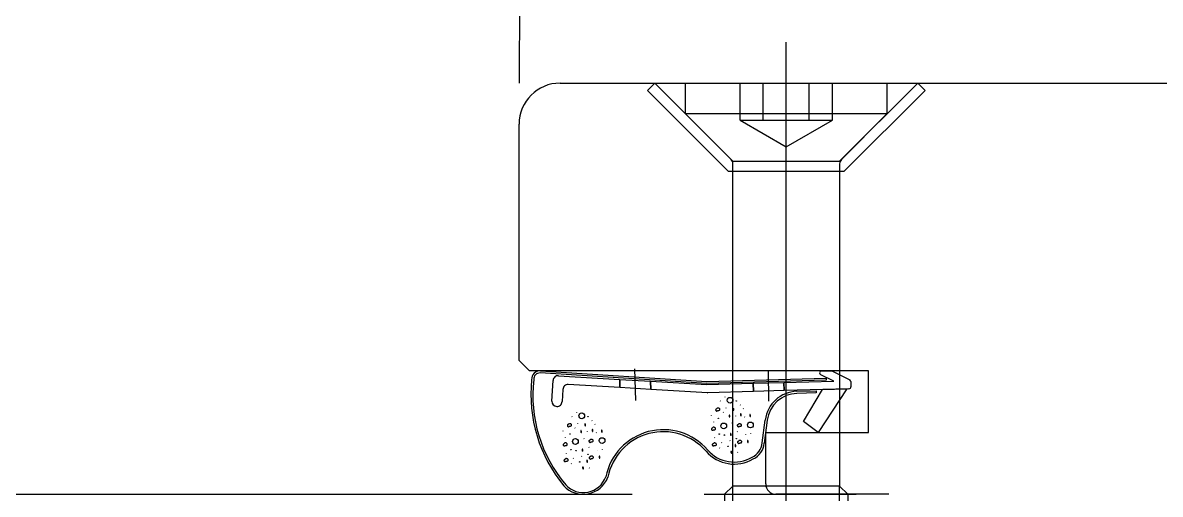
# Model space of a CAD drawing. Header units: centimetres. Extents: x 0.3 to 84.3, y 0.3 to 59.7.
# Drawn here: x 59.6834 to 59.7941, y 11.8986 to 11.9445 of the extents above; entities that cross this region are included whole.
import ezdxf

# ---------------------------------------------------------------- set-up
doc = ezdxf.new("R2010")
doc.units = ezdxf.units.CM
doc.linetypes.add('AUSGEZOGEN', pattern=[0])
doc.linetypes.add('VERDECKT', pattern=[9.524999999999999, 6.35, -3.175])
doc.layers.add('Fenster', color=7, linetype='AUSGEZOGEN', lineweight=35)
doc.layers.add('Oeffnungsrichtung Fenster', color=7, linetype='AUSGEZOGEN', lineweight=25)

msp = doc.modelspace()

# ---------------------------------------------------------------- linework, layer by layer
at = {"layer": 'Fenster', "color": 7, "linetype": 'AUSGEZOGEN', "lineweight": 25}
for p, q in [((59.75770565438013, 11.85460062241246), (59.75770565438013, 11.9426006204455)), ((59.73570565487187, 11.93859962053526), (59.85970565210025, 11.93859962053526)), ((59.74419854790081, 11.93789251377007), (59.74490565466621, 11.93859962053548)), ((59.74490565466621, 11.93859962053548), (59.7525056544963, 11.93099962070537)), ((59.74790565459915, 11.93860062053491), (59.76750565416101, 11.93860062053491)), ((59.74790565459915, 11.93560062060197), (59.74790565459915, 11.93860062053491)), ((59.75321659458811, 11.93500062061535), (59.75321659458811, 11.93860062053491)), ((59.75546112448413, 11.93500062061535), (59.75546112448413, 11.93860062053491)), ((59.75995018427609, 11.93500062061535), (59.75995018427609, 11.93860062053491)), ((59.76219471417205, 11.93500062061535), (59.76219471417205, 11.93860062053491)), ((59.76290565426387, 11.93099962070537), (59.77050565409397, 11.93859962053548)), ((59.76750565416101, 11.93860062053491), (59.76750565416101, 11.93560062060197)), ((59.77050565409397, 11.93859962053548), (59.77121276085934, 11.93789251377007)), ((59.75209144094322, 11.92999962072772), (59.74419854790081, 11.93789251377007)), ((59.77121276085934, 11.93789251377007), (59.76331986781699, 11.92999962072772)), ((59.76750565416101, 11.93560062060197), (59.74790565459915, 11.93560062060197)), ((59.74790565459915, 11.93560062060197), (59.75233091856841, 11.93117535663269)), ((59.75321659458811, 11.93500062061535), (59.76219471417205, 11.93500062061535)), ((59.75321659458811, 11.93500062061535), (59.75770565438013, 11.93240886073604)), ((59.75770565438013, 11.93240886073604), (59.76219471417205, 11.93500062061535)), ((59.76750565416101, 11.93560062060197), (59.7630803901918, 11.93117535663269)), ((59.73170565496127, 11.91159962113876), (59.73170565496127, 11.93459962062466)), ((59.7525056544963, 11.93099962070537), (59.76290565426387, 11.93099962070537)), ((59.75250665449575, 11.93099962070537), (59.76290465426448, 11.93099962070537)), ((59.75250665449575, 11.89940062141109), (59.75250665449575, 11.93075109257348)), ((59.76290465426448, 11.93075109257348), (59.76290465426448, 11.89940062141109)), ((59.76331986781699, 11.92999962072772), (59.75209144094322, 11.92999962072772)), ((59.73270565493893, 11.9105996211611), (59.73170565496127, 11.91159962113876)), ((59.76570565420131, 11.9105996211611), (59.73270565493893, 11.9105996211611)), ((59.7337780773216, 11.9105996211611), (59.74997736175467, 11.90956975044501)), ((59.74305592465117, 11.90773648862214), (59.74296950801501, 11.91081021051433)), ((59.7559502343185, 11.91059443851755), (59.75597045321763, 11.90766533930782)), ((59.7611106068988, 11.9105996211611), (59.76209968955656, 11.9105996211611)), ((59.76570565420131, 11.90459962129521), (59.76570565420131, 11.9105996211611)), ((59.7499738199879, 11.90936957184613), (59.73376538792509, 11.91040002412343)), ((59.73489798352134, 11.90766705806413), (59.7350162329351, 11.90966355922802)), ((59.73554492057949, 11.91013312216551), (59.74149796989168, 11.90977677974229)), ((59.74152043291479, 11.9089778006457), (59.74149796989168, 11.90977677974229)), ((59.74149796989168, 11.90977677974229), (59.7445042144797, 11.90959682953112)), ((59.74149796989168, 11.90977677974229), (59.74152043291479, 11.9089778006457)), ((59.74452662412575, 11.90879974898471), (59.7445042144797, 11.90959682953112)), ((59.7445042144797, 11.90959682953112), (59.74997260532895, 11.90926949818477)), ((59.7445042144797, 11.90959682953112), (59.74452662412575, 11.90879974898471)), ((59.76159015286882, 11.90969616105876), (59.7499738199879, 11.90936957184613)), ((59.74997736175467, 11.90956975044501), (59.76158453215858, 11.90989608205778)), ((59.75748025197061, 11.90948057309374), (59.76232311617053, 11.90961672855883)), ((59.76232311617053, 11.90961672855883), (59.76106295404266, 11.91021793802597)), ((59.76158453215858, 11.90989608205778), (59.76159015286882, 11.90969616105876)), ((59.76222113682864, 11.91056274679895), (59.7639077702304, 11.90971753418022)), ((59.76398690233798, 11.90956374961479), (59.76400096208604, 11.90906366355102)), ((59.73596718375154, 11.90880583405556), (59.73589623410328, 11.90760793335726)), ((59.74152043291479, 11.9089778006457), (59.73649587139594, 11.9092753969931)), ((59.74452662412575, 11.90879974898471), (59.74152043291479, 11.9089778006457)), ((59.75004688540246, 11.9084727931725), (59.74452662412575, 11.90879974898471)), ((59.74997260532895, 11.90926949818477), (59.75448143698613, 11.90939626243953)), ((59.75450391982726, 11.90859657844362), (59.75008177670577, 11.90847225140729)), ((59.75448143698613, 11.90939626243953), (59.75748025197061, 11.90948057309374)), ((59.75450391982726, 11.90859657844362), (59.75448143698613, 11.90939626243953)), ((59.75448143698613, 11.90939626243953), (59.75450391982726, 11.90859657844362)), ((59.75750273481173, 11.90868088909788), (59.75450391982726, 11.90859657844362)), ((59.75750273481173, 11.90868088909788), (59.75748025197061, 11.90948057309374)), ((59.75748025197061, 11.90948057309374), (59.75750273481173, 11.90868088909788)), ((59.76380666179739, 11.90885812184183), (59.75750273481173, 11.90868088909788)), ((59.75874477938475, 11.90861576924318), (59.7606175522441, 11.90866842160945)), ((59.76062317295439, 11.90846850061049), (59.75875040009498, 11.90841584824421)), ((59.75938289171968, 11.90566442630671), (59.76122722465399, 11.90878560185166)), ((59.7606175522441, 11.90866842160945), (59.76062317295439, 11.90846850061049)), ((59.76360674079844, 11.90885250113152), (59.76082525577081, 11.90459962129521)), ((59.76122722465399, 11.90878560185166), (59.76360674079844, 11.90885250113152)), ((59.75129972774027, 11.90764609532185), (59.75128747048791, 11.90767802610844)), ((59.75176212695906, 11.90805797308958), (59.75174986970674, 11.90808990387618)), ((59.7532411558045, 11.90725307574312), (59.75322889855218, 11.90728500652977)), ((59.73732881108582, 11.90653800811911), (59.73731655383349, 11.9065699389057)), ((59.75043306252547, 11.90624835149188), (59.75042080527319, 11.90628028227848)), ((59.750838174752, 11.90683288299197), (59.75083662594247, 11.90680092277067)), ((59.75083662594247, 11.90680092277067), (59.75084120590051, 11.90677008247494)), ((59.75086367792933, 11.90687238797655), (59.750838174752, 11.90683288299197)), ((59.75084120590051, 11.90677008247494), (59.75085925158083, 11.90674064683185)), ((59.75085925158083, 11.90674064683185), (59.75089847272255, 11.90671085714235)), ((59.750892915637, 11.90689145751362), (59.75086367792933, 11.90687238797655)), ((59.75092327333034, 11.90690439626792), (59.750892915637, 11.90689145751362)), ((59.75089847272255, 11.90671085714235), (59.7509344321334, 11.90669314230972)), ((59.75095324702186, 11.90693099130608), (59.75092327333034, 11.90690439626792)), ((59.7509344321334, 11.90669314230972), (59.7509672171203, 11.90669279775466)), ((59.75097995831531, 11.90696966148071), (59.75095324702186, 11.90693099130608)), ((59.7509672171203, 11.90669279775466), (59.7509984096201, 11.90670694462747)), ((59.75101263356022, 11.90698724722047), (59.75097995831531, 11.90696966148071)), ((59.7509984096201, 11.90670694462747), (59.75102941562128, 11.90672211379615)), ((59.75104681375813, 11.90698504566854), (59.75101263356022, 11.90698724722047)), ((59.75102941562128, 11.90672211379615), (59.75106135495339, 11.90673217364633)), ((59.75108545288363, 11.90698154736211), (59.75104681375813, 11.90698504566854)), ((59.75106135495339, 11.90673217364633), (59.75109627106417, 11.90673749798398)), ((59.75112223581241, 11.90697665389435), (59.75108545288363, 11.90698154736211)), ((59.75109627106417, 11.90673749798398), (59.75112868259949, 11.90673919713449)), ((59.75116209404435, 11.90696070747704), (59.75112223581241, 11.90697665389435)), ((59.75112868259949, 11.90673919713449), (59.75115951256708, 11.90674377480068)), ((59.75115951256708, 11.90674377480068), (59.75121557782318, 11.90676527223996)), ((59.75120177683905, 11.90693416966619), (59.75116209404435, 11.90696070747704)), ((59.7512275325566, 11.90690297537858), (59.75120177683905, 11.90693416966619)), ((59.75121557782318, 11.90676527223996), (59.75123747213404, 11.90680236863896)), ((59.75124353501625, 11.90687316637246), (59.7512275325566, 11.90690297537858)), ((59.75123747213404, 11.90680236863896), (59.75124746696463, 11.90684009571687)), ((59.75124746696463, 11.90684009571687), (59.75124353501625, 11.90687316637246)), ((59.75159282924846, 11.90655381665911), (59.75158057199616, 11.90658574744571)), ((59.75187066054725, 11.90698857376342), (59.75185840329489, 11.90702050455003)), ((59.75279890634596, 11.906183300852), (59.75278664909366, 11.90621523163859)), ((59.75353950975008, 11.9069196017595), (59.75352725249775, 11.9069515325461)), ((59.73640485887877, 11.9053129180215), (59.73640331006923, 11.90528095780014)), ((59.73640331006923, 11.90528095780014), (59.73640789002727, 11.90525011750442)), ((59.7364303620561, 11.90535242300607), (59.73640485887877, 11.9053129180215)), ((59.73640789002727, 11.90525011750442), (59.73642593570759, 11.90522068186133)), ((59.73642593570759, 11.90522068186133), (59.73646515684933, 11.90519089217183)), ((59.73645959976374, 11.90537149254315), (59.7364303620561, 11.90535242300607)), ((59.73648995745708, 11.90538443129744), (59.73645959976374, 11.90537149254315)), ((59.73646515684933, 11.90519089217183), (59.73650111626015, 11.90517317733921)), ((59.73651993114867, 11.90541102633561), (59.73648995745708, 11.90538443129744)), ((59.73650111626015, 11.90517317733921), (59.73653390124709, 11.9051728327841)), ((59.73654664244205, 11.90544969651014), (59.73651993114867, 11.90541102633561)), ((59.73653390124709, 11.9051728327841), (59.73656509374687, 11.90518697965699)), ((59.73657931768699, 11.90546728224995), (59.73654664244205, 11.90544969651014)), ((59.73656509374687, 11.90518697965699), (59.73659609974805, 11.90520214882563)), ((59.7366134978849, 11.90546508069802), (59.73657931768699, 11.90546728224995)), ((59.73659609974805, 11.90520214882563), (59.73662803908017, 11.90521220867581)), ((59.73665213701038, 11.90546158239163), (59.7366134978849, 11.90546508069802)), ((59.73662803908017, 11.90521220867581), (59.73666295519099, 11.9052175330135)), ((59.73668891993918, 11.90545668892383), (59.73665213701038, 11.90546158239163)), ((59.73666295519099, 11.9052175330135), (59.73669536672624, 11.90521923216402)), ((59.73672877817116, 11.90544074250656), (59.73668891993918, 11.90545668892383)), ((59.73669536672624, 11.90521923216402), (59.73672619669384, 11.9052238098302)), ((59.73672619669384, 11.9052238098302), (59.73678226194998, 11.90524530726948)), ((59.73676846096583, 11.90541420469572), (59.73672877817116, 11.90544074250656)), ((59.73679421668334, 11.90538301040806), (59.73676846096583, 11.90541420469572)), ((59.73678226194998, 11.90524530726948), (59.7368041562608, 11.90528240366848)), ((59.73681021914304, 11.90535320140194), (59.73679421668334, 11.90538301040806)), ((59.7368041562608, 11.90528240366848), (59.73681415109141, 11.9053201307464)), ((59.73681415109141, 11.9053201307464), (59.73681021914304, 11.90535320140194)), ((59.73686641186711, 11.90612613035137), (59.73685415461471, 11.90615806113797)), ((59.7371595133753, 11.90503385168859), (59.73714725612291, 11.90506578247519)), ((59.73743734467401, 11.9054686087929), (59.73742508742164, 11.9055005395795)), ((59.73880783993132, 11.90573311077265), (59.73879558267895, 11.90576504155929)), ((59.73910619387682, 11.90539963678903), (59.73909393662453, 11.90543156757563)), ((59.75054064087722, 11.90506387834048), (59.75051066718569, 11.90503728330232)), ((59.75056735217066, 11.90510254851506), (59.75054064087722, 11.90506387834048)), ((59.75060002741558, 11.90512013425482), (59.75056735217066, 11.90510254851506)), ((59.7506342076135, 11.90511793270289), (59.75060002741558, 11.90512013425482)), ((59.75067284673898, 11.9051144343965), (59.7506342076135, 11.90511793270289)), ((59.75066608467919, 11.90561278351697), (59.75065382742682, 11.90564471430362)), ((59.75070962966777, 11.9051095409287), (59.75067284673898, 11.9051144343965)), ((59.75074948789977, 11.90509359451139), (59.75070962966777, 11.9051095409287)), ((59.75078917069442, 11.90506705670055), (59.75074948789977, 11.90509359451139)), ((59.75081492641197, 11.90503586241294), (59.75078917069442, 11.90506705670055)), ((59.7524600482114, 11.90551789744968), (59.75244779095907, 11.90554982823628)), ((59.75294388235596, 11.90530612389467), (59.75294233354634, 11.90527416367332)), ((59.75294233354634, 11.90527416367332), (59.75294691350442, 11.90524332337759)), ((59.75296938553322, 11.9053456288792), (59.75294388235596, 11.90530612389467)), ((59.75294691350442, 11.90524332337759), (59.75296495918477, 11.9052138877345)), ((59.75296495918477, 11.9052138877345), (59.75300418032645, 11.905184098045)), ((59.75299862324086, 11.90536469841632), (59.75296938553322, 11.9053456288792)), ((59.75302898093428, 11.90537763717057), (59.75299862324086, 11.90536469841632)), ((59.75300418032645, 11.905184098045), (59.75304013973727, 11.90516638321237)), ((59.75305895462576, 11.90540423220878), (59.75302898093428, 11.90537763717057)), ((59.75304013973727, 11.90516638321237), (59.7530729247242, 11.90516603865731)), ((59.75308566591912, 11.90544290238336), (59.75305895462576, 11.90540423220878)), ((59.7530729247242, 11.90516603865731), (59.75310411722403, 11.90518018553012)), ((59.75311834116403, 11.90546048812312), (59.75308566591912, 11.90544290238336)), ((59.75310411722403, 11.90518018553012), (59.75313512322521, 11.9051953546988)), ((59.7531525213621, 11.90545828657119), (59.75311834116403, 11.90546048812312)), ((59.75313512322521, 11.9051953546988), (59.75316706255728, 11.90520541454898)), ((59.75319116048757, 11.90545478826476), (59.7531525213621, 11.90545828657119)), ((59.75316706255728, 11.90520541454898), (59.75320197866807, 11.90521073888667)), ((59.75322794341631, 11.905449894797), (59.75319116048757, 11.90545478826476)), ((59.75320197866807, 11.90521073888667), (59.75323439020335, 11.90521243803714)), ((59.75326780164824, 11.90543394837974), (59.75322794341631, 11.905449894797)), ((59.75323439020335, 11.90521243803714), (59.75326522017096, 11.90521701570333)), ((59.75326522017096, 11.90521701570333), (59.75332128542706, 11.90523851314265)), ((59.75330748444294, 11.90540741056889), (59.75326780164824, 11.90543394837974)), ((59.75333324016042, 11.90537621628123), (59.75330748444294, 11.90540741056889)), ((59.75332128542706, 11.90523851314265), (59.75334317973791, 11.90527560954161)), ((59.75334924262009, 11.90534640727511), (59.75333324016042, 11.90537621628123)), ((59.75334317973791, 11.90527560954161), (59.75335317456856, 11.90531333661957)), ((59.75335317456856, 11.90531333661957), (59.75334924262009, 11.90534640727511)), ((59.75366416363259, 11.90610127291552), (59.75365190638023, 11.90613320370212)), ((59.75537450270551, 11.90358741839573), (59.75566059125879, 11.90582319209921)), ((59.75585897372692, 11.90579780717171), (59.75557288517366, 11.90356203346828)), ((59.76082525577081, 11.90459962129521), (59.75938289171968, 11.90566442630671)), ((59.73599974665226, 11.90472838652136), (59.73598748939993, 11.90476031730801)), ((59.73623276880596, 11.90409281854645), (59.73622051155358, 11.90412474933306)), ((59.73802673233821, 11.90399793247916), (59.73801447508583, 11.90402986326577)), ((59.73836559047272, 11.90466333588147), (59.73835333322042, 11.90469526666807)), ((59.73923084775941, 11.90458130794505), (59.73921859050704, 11.90461323873165)), ((59.75042556860738, 11.90496577002632), (59.75042401979781, 11.90493380980502)), ((59.75042401979781, 11.90493380980502), (59.75042859975588, 11.9049029695093)), ((59.75045107178469, 11.90500527501086), (59.75042556860738, 11.90496577002632)), ((59.75042859975588, 11.9049029695093), (59.75044664543618, 11.90487353386621)), ((59.75044664543618, 11.90487353386621), (59.75048586657789, 11.9048437441767)), ((59.75048030949237, 11.90502434454798), (59.75045107178469, 11.90500527501086)), ((59.75051066718569, 11.90503728330232), (59.75048030949237, 11.90502434454798)), ((59.75048586657789, 11.9048437441767), (59.75052182598875, 11.90482602934403)), ((59.75052182598875, 11.90482602934403), (59.75055461097566, 11.90482568478897)), ((59.75055461097566, 11.90482568478897), (59.75058580347545, 11.90483983166178)), ((59.75058580347545, 11.90483983166178), (59.75061680947662, 11.90485500083051)), ((59.75061680947662, 11.90485500083051), (59.75064874880875, 11.90486506068064)), ((59.75064874880875, 11.90486506068064), (59.75068366491954, 11.90487038501833)), ((59.75068366491954, 11.90487038501833), (59.75071607645484, 11.9048720841689)), ((59.75071607645484, 11.9048720841689), (59.75074690642244, 11.90487666183504)), ((59.75075240451597, 11.90408458103479), (59.75074014726366, 11.90411651182144)), ((59.75074690642244, 11.90487666183504), (59.7508029716785, 11.90489815927435)), ((59.7508029716785, 11.90489815927435), (59.75082486598939, 11.90493525567335)), ((59.75083092887162, 11.90500605340685), (59.75081492641197, 11.90503586241294)), ((59.75082486598939, 11.90493525567335), (59.75083486081999, 11.90497298275123)), ((59.75083486081999, 11.90497298275123), (59.75083092887162, 11.90500605340685)), ((59.7529501528804, 11.90466306384587), (59.75293789562809, 11.90469499463252)), ((59.7537786291532, 11.90439232756408), (59.75376637190081, 11.90442425835068)), ((59.75427217117068, 11.90448314103478), (59.7542599139184, 11.90451507182138)), ((59.75570565442484, 11.89959962140698), (59.75570565442484, 11.90459962129521)), ((59.75570565442484, 11.90459962129521), (59.76570565420131, 11.90459962129521)), ((59.73599225273413, 11.9034458050558), (59.73599070392458, 11.90341384483454)), ((59.73599070392458, 11.90341384483454), (59.73599528388262, 11.90338300453882)), ((59.73601775591145, 11.90348531004038), (59.73599225273413, 11.9034458050558)), ((59.73599528388262, 11.90338300453882), (59.73601332956301, 11.90335356889569)), ((59.73601332956301, 11.90335356889569), (59.73605255070473, 11.90332377920622)), ((59.73604699361911, 11.90350437957746), (59.73601775591145, 11.90348531004038)), ((59.73607735131245, 11.9035173183318), (59.73604699361911, 11.90350437957746)), ((59.73605255070473, 11.90332377920622), (59.73608851011556, 11.90330606437356)), ((59.73610732500404, 11.90354391337001), (59.73607735131245, 11.9035173183318)), ((59.73608851011556, 11.90330606437356), (59.73612129510241, 11.90330571981849)), ((59.73613403629741, 11.90358258354454), (59.73610732500404, 11.90354391337001)), ((59.73612129510241, 11.90330571981849), (59.73615248760228, 11.9033198666913)), ((59.73616671154233, 11.90360016928435), (59.73613403629741, 11.90358258354454)), ((59.73615248760228, 11.9033198666913), (59.73618349360338, 11.90333503586003)), ((59.73620089174025, 11.90359796773242), (59.73616671154233, 11.90360016928435)), ((59.73618349360338, 11.90333503586003), (59.73621543293554, 11.90334509571017)), ((59.73623953086573, 11.90359446942594), (59.73620089174025, 11.90359796773242)), ((59.73621543293554, 11.90334509571017), (59.73625034904635, 11.90335042004781)), ((59.73627631379459, 11.90358957595818), (59.73623953086573, 11.90359446942594)), ((59.73625034904635, 11.90335042004781), (59.7362827605816, 11.90335211919838)), ((59.73631617202653, 11.90357362954087), (59.73627631379459, 11.90358957595818)), ((59.7362827605816, 11.90335211919838), (59.73631359054919, 11.90335669686452)), ((59.73631359054919, 11.90335669686452), (59.73636965580533, 11.90337819430388)), ((59.73635585482116, 11.90354709173003), (59.73631617202653, 11.90357362954087)), ((59.73638161053871, 11.90351589744246), (59.73635585482116, 11.90354709173003)), ((59.73636965580533, 11.90337819430388), (59.73639155011615, 11.90341529070283)), ((59.7363976129984, 11.90348608843633), (59.73638161053871, 11.90351589744246)), ((59.73639155011615, 11.90341529070283), (59.73640154494674, 11.90345301778071)), ((59.73640154494674, 11.90345301778071), (59.7363976129984, 11.90348608843633)), ((59.73851683700715, 11.9031430988754), (59.73850457975485, 11.903175029662)), ((59.73851056648271, 11.90378615892415), (59.73850901767317, 11.90375419870284)), ((59.73850901767317, 11.90375419870284), (59.73851359763118, 11.90372335840707)), ((59.73853606966004, 11.90382566390872), (59.73851056648271, 11.90378615892415)), ((59.73851359763118, 11.90372335840707), (59.73853164331155, 11.90369392276398)), ((59.73853164331155, 11.90369392276398), (59.73857086445319, 11.90366413307452)), ((59.7385653073677, 11.90384473344579), (59.73853606966004, 11.90382566390872)), ((59.73859566506103, 11.90385767220009), (59.7385653073677, 11.90384473344579)), ((59.73857086445319, 11.90366413307452), (59.73860682386403, 11.90364641824186)), ((59.7386256387525, 11.90388426723825), (59.73859566506103, 11.90385767220009)), ((59.73860682386403, 11.90364641824186), (59.73863960885101, 11.90364607368674)), ((59.73865235004594, 11.90392293741284), (59.7386256387525, 11.90388426723825)), ((59.73863960885101, 11.90364607368674), (59.73867080135081, 11.90366022055964)), ((59.73868502529086, 11.90394052315264), (59.73865235004594, 11.90392293741284)), ((59.73867080135081, 11.90366022055964), (59.73870180735199, 11.90367538972828)), ((59.73871920548884, 11.90393832160071), (59.73868502529086, 11.90394052315264)), ((59.73870180735199, 11.90367538972828), (59.73873374668403, 11.90368544957846)), ((59.73875784461432, 11.90393482329428), (59.73871920548884, 11.90393832160071)), ((59.73873374668403, 11.90368544957846), (59.73876866279482, 11.90369077391615)), ((59.73879462754304, 11.90392992982652), (59.73875784461432, 11.90393482329428)), ((59.73876866279482, 11.90369077391615), (59.73880107433016, 11.90369247306667)), ((59.73883448577498, 11.90391398340921), (59.73879462754304, 11.90392992982652)), ((59.73880107433016, 11.90369247306667), (59.73883190429777, 11.90369705073285)), ((59.73883190429777, 11.90369705073285), (59.7388879695538, 11.90371854817213)), ((59.73887416856977, 11.90388744559837), (59.73883448577498, 11.90391398340921)), ((59.73889992428724, 11.90385625131071), (59.73887416856977, 11.90388744559837)), ((59.7388879695538, 11.90371854817213), (59.73890986386472, 11.90375564457113)), ((59.73891592674691, 11.90382644230463), (59.73889992428724, 11.90385625131071)), ((59.73890986386472, 11.90375564457113), (59.73891985869534, 11.90379337164905)), ((59.73891985869534, 11.90379337164905), (59.73891592674691, 11.90382644230463)), ((59.73934531327995, 11.9028723625936), (59.73933305602765, 11.9029042933802)), ((59.73983885529753, 11.90296317606431), (59.73982659804514, 11.90299510685091)), ((59.75051188844421, 11.90343756754415), (59.75051033963459, 11.90340560732289)), ((59.75051033963459, 11.90340560732289), (59.75051491959266, 11.90337476702717)), ((59.75053739162147, 11.90347707252872), (59.75051188844421, 11.90343756754415)), ((59.75051491959266, 11.90337476702717), (59.75053296527301, 11.90334533138407)), ((59.75053296527301, 11.90334533138407), (59.7505721864147, 11.90331554169457)), ((59.75056662932911, 11.9034961420658), (59.75053739162147, 11.90347707252872)), ((59.75059698702253, 11.90350908082014), (59.75056662932911, 11.9034961420658)), ((59.7505721864147, 11.90331554169457), (59.75060814582552, 11.90329782686186)), ((59.75062696071402, 11.90353567585835), (59.75059698702253, 11.90350908082014)), ((59.75060814582552, 11.90329782686186), (59.75064093081245, 11.90329748230679)), ((59.75065367200737, 11.90357434603289), (59.75062696071402, 11.90353567585835)), ((59.75064093081245, 11.90329748230679), (59.75067212331231, 11.90331162917964)), ((59.75068634725231, 11.90359193177269), (59.75065367200737, 11.90357434603289)), ((59.75067212331231, 11.90331162917964), (59.75070312931346, 11.90332679834837)), ((59.75072052745035, 11.90358973022076), (59.75068634725231, 11.90359193177269)), ((59.75070312931346, 11.90332679834837), (59.75073506864553, 11.90333685819846)), ((59.75075916657583, 11.90358623191428), (59.75072052745035, 11.90358973022076)), ((59.75073506864553, 11.90333685819846), (59.75076998475632, 11.90334218253615)), ((59.75079594950455, 11.90358133844653), (59.75075916657583, 11.90358623191428)), ((59.75076998475632, 11.90334218253615), (59.75080239629163, 11.90334388168672)), ((59.75083580773649, 11.90356539202921), (59.75079594950455, 11.90358133844653)), ((59.75080239629163, 11.90334388168672), (59.75083322625922, 11.90334845935286)), ((59.75083322625922, 11.90334845935286), (59.75088929151531, 11.90336995679218)), ((59.75087549053119, 11.90353885421837), (59.75083580773649, 11.90356539202921)), ((59.75090124624867, 11.90350765993081), (59.75087549053119, 11.90353885421837)), ((59.75088929151531, 11.90336995679218), (59.75091118582616, 11.90340705319118)), ((59.75091724870833, 11.90347785092467), (59.75090124624867, 11.90350765993081)), ((59.75091118582616, 11.90340705319118), (59.7509211806568, 11.90344478026905)), ((59.7509211806568, 11.90344478026905), (59.75091724870833, 11.90347785092467)), ((59.75122757096813, 11.90309060532909), (59.75121531371575, 11.90312253611569)), ((59.75142487941553, 11.90359054531027), (59.75141262216321, 11.90362247609687)), ((59.75223356899021, 11.90379910012975), (59.75222131173783, 11.9038310309164)), ((59.75296318312751, 11.90368549488262), (59.75296163431797, 11.90365353466132)), ((59.75296163431797, 11.90365353466132), (59.75296621427601, 11.9036226943656)), ((59.75298868630485, 11.90372499986716), (59.75296318312751, 11.90368549488262)), ((59.75296621427601, 11.9036226943656), (59.75298425995638, 11.90359325872251)), ((59.75298425995638, 11.90359325872251), (59.7530234810981, 11.903563469033)), ((59.7530179240125, 11.90374406940428), (59.75298868630485, 11.90372499986716)), ((59.75304828170589, 11.90375700815862), (59.7530179240125, 11.90374406940428)), ((59.7530234810981, 11.903563469033), (59.75305944050895, 11.90354575420034)), ((59.75307825539742, 11.90378360319678), (59.75304828170589, 11.90375700815862)), ((59.75305944050895, 11.90354575420034), (59.75309222549581, 11.90354540964527)), ((59.75310496669078, 11.90382227337132), (59.75307825539742, 11.90378360319678)), ((59.75309222549581, 11.90354540964527), (59.75312341799565, 11.90355955651817)), ((59.75313764193572, 11.90383985911112), (59.75310496669078, 11.90382227337132)), ((59.75312341799565, 11.90355955651817), (59.75315442399683, 11.9035747256868)), ((59.75317182213365, 11.90383765755919), (59.75313764193572, 11.90383985911112)), ((59.75315442399683, 11.9035747256868), (59.75318636332891, 11.90358478553694)), ((59.75321046125919, 11.90383415925281), (59.75317182213365, 11.90383765755919)), ((59.75318636332891, 11.90358478553694), (59.75322127943972, 11.90359010987468)), ((59.75324724418798, 11.903829265785), (59.75321046125919, 11.90383415925281)), ((59.75322127943972, 11.90359010987468), (59.75325369097498, 11.90359180902519)), ((59.75328710241992, 11.90381331936769), (59.75324724418798, 11.903829265785)), ((59.75325369097498, 11.90359180902519), (59.75328452094257, 11.90359638669129)), ((59.75328452094257, 11.90359638669129), (59.75334058619872, 11.90361788413066)), ((59.75332678521457, 11.90378678155685), (59.75328710241992, 11.90381331936769)), ((59.7533525409321, 11.90375558726923), (59.75332678521457, 11.90378678155685)), ((59.75334058619872, 11.90361788413066), (59.75336248050952, 11.90365498052966)), ((59.75336854339178, 11.90372577826311), (59.7533525409321, 11.90375558726923)), ((59.75336248050952, 11.90365498052966), (59.75337247534014, 11.90369270760753)), ((59.75337247534014, 11.90369270760753), (59.75336854339178, 11.90372577826311)), ((59.73607857257095, 11.90191760257367), (59.73607702376142, 11.90188564235237)), ((59.73607702376142, 11.90188564235237), (59.73608160371943, 11.90185480205665)), ((59.73610407574829, 11.9019571075582), (59.73607857257095, 11.90191760257367)), ((59.73608160371943, 11.90185480205665), (59.7360996493998, 11.90182536641351)), ((59.7360996493998, 11.90182536641351), (59.73613887054144, 11.90179557672404)), ((59.73613331345595, 11.90197617709532), (59.73610407574829, 11.9019571075582)), ((59.73616367114928, 11.90198911584967), (59.73613331345595, 11.90197617709532)), ((59.73613887054144, 11.90179557672404), (59.73617482995228, 11.90177786189138)), ((59.73619364484075, 11.90201571088783), (59.73616367114928, 11.90198911584967)), ((59.73617482995228, 11.90177786189138), (59.73620761493926, 11.90177751733632)), ((59.73622035613419, 11.90205438106241), (59.73619364484075, 11.90201571088783)), ((59.73620761493926, 11.90177751733632), (59.73623880743906, 11.90179166420912)), ((59.73625303137914, 11.90207196680217), (59.73622035613419, 11.90205438106241)), ((59.73623880743906, 11.90179166420912), (59.73626981344023, 11.90180683337785)), ((59.73628721157709, 11.90206976525024), (59.73625303137914, 11.90207196680217)), ((59.73626981344023, 11.90180683337785), (59.73630175277228, 11.90181689322799)), ((59.73632585070257, 11.90206626694376), (59.73628721157709, 11.90206976525024)), ((59.73630175277228, 11.90181689322799), (59.73633666888307, 11.90182221756568)), ((59.73631908864272, 11.90256461606432), (59.73630683139043, 11.90259654685092)), ((59.73636263363129, 11.90206137347601), (59.73632585070257, 11.90206626694376)), ((59.73633666888307, 11.90182221756568), (59.73636908041841, 11.90182391671624)), ((59.73640249186323, 11.90204542705874), (59.73636263363129, 11.90206137347601)), ((59.73636908041841, 11.90182391671624), (59.73639991038601, 11.90182849438238)), ((59.73639991038601, 11.90182849438238), (59.73645597564206, 11.9018499918217)), ((59.73644217465801, 11.9020188892479), (59.73640249186323, 11.90204542705874)), ((59.73646793037549, 11.90198769496028), (59.73644217465801, 11.9020188892479)), ((59.73645597564206, 11.9018499918217), (59.73647786995297, 11.9018870882207)), ((59.73648393283516, 11.9019578859542), (59.73646793037549, 11.90198769496028)), ((59.73647786995297, 11.9018870882207), (59.73648786478359, 11.90192481529857)), ((59.73648786478359, 11.90192481529857), (59.73648393283516, 11.9019578859542)), ((59.73699156354235, 11.9020705803398), (59.73697930628997, 11.9021025111264)), ((59.73780025311697, 11.90227913515924), (59.73778799586464, 11.90231106594584)), ((59.73852986725433, 11.9021655299121), (59.73852831844471, 11.90213356969084)), ((59.73852831844471, 11.90213356969084), (59.73853289840279, 11.90210272939512)), ((59.73855537043161, 11.90220503489669), (59.73852986725433, 11.9021655299121)), ((59.73853289840279, 11.90210272939512), (59.73855094408321, 11.90207329375203)), ((59.73855094408321, 11.90207329375203), (59.73859016522487, 11.90204350406252)), ((59.73858460813926, 11.90222410443376), (59.73855537043161, 11.90220503489669)), ((59.73861496583265, 11.9022370431881), (59.73858460813926, 11.90222410443376)), ((59.73859016522487, 11.90204350406252), (59.73862612463569, 11.90202578922982)), ((59.73864493952419, 11.90226363822631), (59.73861496583265, 11.9022370431881)), ((59.73862612463569, 11.90202578922982), (59.73865890962256, 11.9020254446748)), ((59.73867165081757, 11.90230230840084), (59.73864493952419, 11.90226363822631)), ((59.73865890962256, 11.9020254446748), (59.73869010212246, 11.9020395915476)), ((59.73870432606247, 11.90231989414065), (59.73867165081757, 11.90230230840084)), ((59.73869010212246, 11.9020395915476), (59.73872110812362, 11.90205476071633)), ((59.73873850626046, 11.90231769258871), (59.73870432606247, 11.90231989414065)), ((59.73872110812362, 11.90205476071633), (59.73875304745567, 11.90206482056642)), ((59.73877714538594, 11.90231419428224), (59.73873850626046, 11.90231769258871)), ((59.73875304745567, 11.90206482056642), (59.73878796356651, 11.90207014490411)), ((59.73881392831473, 11.90230930081448), (59.73877714538594, 11.90231419428224)), ((59.73878796356651, 11.90207014490411), (59.73882037510175, 11.90207184405467)), ((59.73885378654667, 11.90229335439717), (59.73881392831473, 11.90230930081448)), ((59.73882037510175, 11.90207184405467), (59.73885120506935, 11.90207642172082)), ((59.73885120506935, 11.90207642172082), (59.73890727032549, 11.90209791916018)), ((59.73889346934131, 11.90226681658633), (59.73885378654667, 11.90229335439717)), ((59.73891922505886, 11.90223562229876), (59.73889346934131, 11.90226681658633)), ((59.73890727032549, 11.90209791916018), (59.73892916463637, 11.90213501555913)), ((59.73893522751852, 11.90220581329263), (59.73891922505886, 11.90223562229876)), ((59.73892916463637, 11.90213501555913), (59.73893915946694, 11.90217274263701)), ((59.73893915946694, 11.90217274263701), (59.73893522751852, 11.90220581329263)), ((59.75298218734048, 11.90265302347798), (59.75296993008817, 11.90268495426458)), ((59.73679425509495, 11.90157064035853), (59.73678199784256, 11.90160257114517)), ((59.73854887146724, 11.9011330585075), (59.73853661421492, 11.90116498929411)), ((59.62269867659923, 11.89859962142932), (59.74269867391702, 11.89859962142932)), ((59.74970565455894, 11.89859962142932), (59.76450482422811, 11.89859962142932)), ((59.75170665451363, 11.89860062142898), (59.75250665449575, 11.89940062141109)), ((59.75170665451363, 11.89860062142898), (59.75170665451363, 11.8681251695019)), ((59.75170665451363, 11.89860062142898), (59.7637046542466, 11.89860062142898)), ((59.75250665449575, 11.86673952888687), (59.75250665449575, 11.89940062141109)), ((59.76290465426448, 11.89940062141109), (59.75250665449575, 11.89940062141109)), ((59.76770565415661, 11.89859962142932), (59.75670565440248, 11.89859962142932)), ((59.76290465426448, 11.86673952888687), (59.76290465426448, 11.89940062141109)), ((59.76290465426448, 11.89940062141109), (59.7637046542466, 11.89860062142898)), ((59.7637046542466, 11.89860062142898), (59.7637046542466, 11.86812516950172))]:
    msp.add_line(p, q, dxfattribs=at)
for centre, radius in [((59.75223960598345, 11.90774768811556), 0.00028076319946706), ((59.75283821855985, 11.90766999856513), 2.300388841746596e-05), ((59.73780629011023, 11.90622772314504), 0.0002807631994699848), ((59.7384049026866, 11.90615003359461), 2.300388841746596e-05), ((59.7510955809441, 11.90597687293347), 2.300388841746596e-05), ((59.75162079946208, 11.90524939868755), 0.00028076319946706), ((59.75421629335992, 11.90534048751328), 0.0002807631994664061), ((59.73666226507089, 11.904456907963), 2.300388841681201e-05), ((59.73718748358885, 11.90372943371707), 0.0002807631994706387), ((59.73978297748667, 11.9038205225428), 0.0002807631994706387), ((59.75118190078086, 11.90444867045129), 2.300388841746596e-05), ((59.75169158033817, 11.904350339171), 2.300388841746596e-05), ((59.75285402144304, 11.90400152831366), 2.300388841746596e-05), ((59.73674858490763, 11.90292870548082), 2.300388841681201e-05), ((59.73725826446494, 11.90283037420048), 2.300388841746596e-05), ((59.75204837084213, 11.90326753494605), 2.300388841746596e-05), ((59.73761505496895, 11.90174756997552), 2.300388841681201e-05), ((59.73842070556981, 11.90248156334318), 2.300388841746596e-05)]:
    msp.add_circle(centre, radius, dxfattribs=at)
for centre, radius, start, end in [((59.7357056548718, 11.93459962062451), 0.003999999910593033, 90, 180), ((59.75190665450911, 11.93075109257333), 0.0005999999865911377, 0, 44.99999999988006), ((59.76350465425097, 11.93075109257333), 0.0005999999865874998, 134.9999999992803, 180), ((59.73372731973535, 11.90980123301046), 0.0007999999821178789, 86.36231219638674, 184.1332071725191), ((59.7611528678672, 11.91040052863099), 0.0002035284376671234, 101.9841791084087, 243.7827965399374), ((59.76210531026674, 11.91039970016194), 0.0001999999955303792, 54.61042695768417, 91.61042695729564), ((59.74671133129337, 11.90829940612434), 0.01385738920666772, 174.0179812088274, 219.7905496225657), ((59.74655337342882, 11.90825164948659), 0.01350814801442152, 173.6110490070228, 220.2707036785011), ((59.73372731973535, 11.90980123301046), 0.0005999999865874998, 86.36231219655333, 184.4385025339445), ((59.73551535822601, 11.90963399687438), 0.0004999999888241291, 86.61042695628568, 176.6104269565129), ((59.76378698133897, 11.90955812890438), 0.0001999999955303792, 1.610426956292468, 52.84707503470442), ((59.73646630904244, 11.90877627170198), 0.0004999999888241291, 86.61042695628568, 176.6104269568712), ((59.75007053528518, 11.90887209340516), 0.0003999999910607585, 266.6104269577291, 271.6104269573028), ((59.75883471074916, 11.90541703325957), 0.003199999928471516, 91.61042695667231, 172.708085060636), ((59.75883471074916, 11.90541703325957), 0.002999999932944775, 91.61042695662789, 172.7080850606276), ((59.76380104108702, 11.90905804284065), 0.0001999999955303792, 271.6104269572956, 1.610426956292468), ((59.7353971088123, 11.90763749571055), 0.0004999999888241291, 176.6104269568712, 266.6104269562857), ((59.7353971088123, 11.90763749571055), 0.0004999999888241291, 266.6104269562857, 356.6104269565129), ((59.75229596193682, 11.90625248332976), 0.0001562929980411123, 171.0134362541163, 182.0828649754434), ((59.75241903488138, 11.90625695935413), 0.0002794473096911709, 182.0828649749996, 190.3555535237162), ((59.75221613810029, 11.90626510699534), 7.547714676766617e-05, 150.0763326715538, 171.0134362537029), ((59.75241903488138, 11.90625695935413), 0.0002794473096911709, 190.3555535237162, 198.628242071836), ((59.75216294148839, 11.90629572565076), 1.409814736179531e-05, 100.3555535347972, 150.0763326539256), ((59.75230233249184, 11.90621762061063), 0.0001562929980411124, 198.628242070487, 209.6976707930971), ((59.75216294148839, 11.90629572565076), 1.409814736179531e-05, 50.63477435165164, 100.3555535347972), ((59.75212401115813, 11.90624827240053), 7.547714676766616e-05, 29.69767079516547, 50.63477437476335), ((59.75205381033517, 11.90620823434028), 0.0001562929980404584, 18.62824207048704, 29.69767079382192), ((59.75193710794555, 11.90616889559669), 0.0002794473096905169, 10.35555352299965, 18.62824207149087), ((59.75193710794555, 11.90616889559669), 0.0002794473096905169, 2.082864974271671, 10.35555352299965), ((59.75206018089017, 11.90617337162111), 0.0001562929980404584, 351.0134362533026, 2.082864974141805), ((59.75269413533626, 11.90690354385209), 0.0001562929980411124, 171.0134362537094, 182.0828649742365), ((59.75281720828083, 11.90690801987648), 0.0002794473096911709, 182.0828649746357, 190.3555535240745), ((59.75261431149974, 11.90691616751764), 7.547714676766617e-05, 150.0763326727225, 171.0134362550348), ((59.75281720828083, 11.90690801987648), 0.0002794473096911709, 190.3555535240745, 198.628242071836), ((59.75256111488783, 11.90694678617305), 1.409814736114136e-05, 100.3555535063906, 150.0763326664394), ((59.75270050589127, 11.90686868113293), 0.0001562929980411124, 198.6282420711041, 209.6976707926906), ((59.75256111488783, 11.90694678617305), 1.409814736114136e-05, 50.63477436939804, 100.3555535063906), ((59.75263030506831, 11.90682864307263), 7.547714676832011e-05, 209.6976707939941, 230.6347743747633), ((59.75252218455758, 11.90689933292282), 7.547714676832011e-05, 29.69767079516547, 50.63477437476335), ((59.75259137473794, 11.90678118982245), 1.409814736114136e-05, 230.63477440546, 280.3555535063907), ((59.75245198373463, 11.90685929486257), 0.0001562929980368797, 18.62824207255323, 29.69767079325625), ((59.75259137473794, 11.90678118982245), 1.409814736114136e-05, 280.3555535063907, 330.0763326539256), ((59.752335281345, 11.90681995611898), 0.0002794473096905169, 10.35555352335791, 18.62824207252627), ((59.75253817812616, 11.90681180847786), 7.547714676832011e-05, 330.0763326727225, 351.0134362550349), ((59.752335281345, 11.90681995611898), 0.0002794473096911709, 2.082864975363277, 10.35555352335791), ((59.75245835428956, 11.9068244321434), 0.0001562929980404584, 351.0134362533026, 2.082864975443437), ((59.75340993281025, 11.90636929964443), 0.0001562929980411124, 171.0134362537094, 182.0828649742365), ((59.75353300575487, 11.90637377566881), 0.0002794473096875921, 182.0828649746884, 190.3555535240745), ((59.75333010897372, 11.90638192330998), 7.547714676832011e-05, 150.0763326727225, 171.0134362550348), ((59.75353300575487, 11.90637377566881), 0.0002794473096911709, 190.3555535240745, 198.628242071836), ((59.75327691236186, 11.90641254196534), 1.409814735756264e-05, 100.3555534805795, 150.0763326726962), ((59.75341630336525, 11.90633443692527), 0.0001562929980404584, 198.6282420725532, 209.6976707932562), ((59.75327691236186, 11.90641254196534), 1.409814735756264e-05, 50.63477439172333, 100.3555534805795), ((59.75334610254229, 11.90629439886501), 7.547714676832011e-05, 209.6976707928228, 230.6347743756185), ((59.75323798203156, 11.9063650887152), 7.547714676832011e-05, 29.69767079516547, 50.63477437561861), ((59.75330717221203, 11.90624694561479), 1.409814736114136e-05, 230.63477440546, 280.3555535063907), ((59.7531677812086, 11.90632505065491), 0.0001562929980404584, 18.6282420717212, 29.69767079382192), ((59.75330717221203, 11.90624694561479), 1.409814736114136e-05, 280.3555535063907, 330.0763326683308), ((59.75305107881903, 11.90628571191132), 0.0002794473096875921, 10.35555352381257, 18.62824207252627), ((59.75325397560013, 11.9062775642702), 7.547714676766617e-05, 330.0763326715538, 351.0134362515284), ((59.75305107881903, 11.90628571191132), 0.0002794473096911709, 2.082864975363277, 10.35555352381257), ((59.75317415176359, 11.90629018793578), 0.0001562929980404584, 351.0134362533026, 2.082864975538123), ((59.75430935447895, 11.90630143461316), 0.0001562929980411124, 171.0134362530662, 182.0828649742365), ((59.7544324274235, 11.90630591063763), 0.0002794473096911709, 182.0828649743244, 190.3555535237162), ((59.75422953064236, 11.90631405827875), 7.547714676832012e-05, 150.0763326727225, 171.0134362541923), ((59.7544324274235, 11.90630591063763), 0.0002794473096911709, 190.3555535237162, 198.6282420721811), ((59.75417633403057, 11.90634467693416), 1.409814735756263e-05, 100.3555535102837, 150.0763326933582), ((59.7543157250339, 11.90626657189399), 0.0001562929980404584, 198.6282420717212, 209.6976707938219), ((59.75417633403057, 11.90634467693416), 1.409814735756264e-05, 50.63477438714445, 100.3555535102837), ((59.75424552421094, 11.90622653383374), 7.547714676832011e-05, 209.6976707928228, 230.6347743756185), ((59.75413740370021, 11.90629722368394), 7.547714676832011e-05, 29.69767079516547, 50.63477437561861), ((59.75420659388068, 11.90617908058361), 1.409814736114136e-05, 230.63477440546, 280.3555535063907), ((59.75406720287724, 11.90625718562368), 0.0001562929980404584, 18.62824207255323, 29.69767079382192), ((59.75420659388068, 11.90617908058361), 1.409814736114136e-05, 280.3555535063907, 330.0763326539256), ((59.75395050048769, 11.90621784688014), 0.0002794473096911709, 10.35555352345431, 18.6282420717158), ((59.75415339726883, 11.90620969923892), 7.547714676766617e-05, 330.0763326715538, 351.0134362523709), ((59.75395050048769, 11.90621784688014), 0.0002794473096911709, 2.082864974999583, 10.35555352345431), ((59.75407357343224, 11.90622232290452), 0.0001562929980404584, 351.0134362533026, 2.082864975538123), ((59.73826081946303, 11.90538357888157), 0.0001562929980411124, 171.0134362537094, 182.0828649742365), ((59.7383838924076, 11.90538805490595), 0.0002794473096905169, 182.0828649753633, 190.355553523096), ((59.7381809956265, 11.90539620254716), 7.547714676832011e-05, 150.0763326715538, 171.0134362550348), ((59.7383838924076, 11.90538805490595), 0.0002794473096905169, 190.355553523096, 198.6282420720609), ((59.73812779901458, 11.90542682120249), 1.409814735756263e-05, 100.355553508986, 150.0763326664394), ((59.73826719001802, 11.90534871616241), 0.0001562929980404584, 198.6282420717212, 209.6976707932562), ((59.73812779901458, 11.90542682120249), 1.409814735756264e-05, 50.63477439172333, 100.355553508986), ((59.73819698919506, 11.90530867810216), 7.547714676832012e-05, 209.6976707928228, 230.6347743756185), ((59.73808886868434, 11.90537936795234), 7.547714676832011e-05, 29.69767079516547, 50.63477437561861), ((59.73815805886476, 11.90526122485198), 1.409814736114136e-05, 230.63477440546, 280.3555535063907), ((59.73801866786138, 11.9053393298921), 0.0001562929980411123, 18.62824207255323, 29.69767079382192), ((59.73815805886476, 11.90526122485198), 1.409814736114136e-05, 280.3555535063907, 330.0763326539256), ((59.73790196547176, 11.9052999911485), 0.0002794473096911709, 10.35555352407444, 18.62824207252627), ((59.7381048622529, 11.90529184350734), 7.547714676766617e-05, 330.0763326715538, 351.0134362523709), ((59.73790196547176, 11.9052999911485), 0.0002794473096911709, 2.082864975416308, 10.35555352407444), ((59.73802503841638, 11.90530446717293), 0.0001562929980411124, 351.0134362537094, 2.082864975538123), ((59.75223213166888, 11.90617758255034), 7.547714676832011e-05, 209.6976707963368, 230.6347743714485), ((59.75219320133855, 11.90613012930016), 1.409814735756263e-05, 230.6347743602403, 280.355553508986), ((59.75219320133855, 11.90613012930016), 1.409814735756264e-05, 280.355553508986, 330.0763326726961), ((59.75214000472671, 11.90616074795557), 7.547714676832011e-05, 330.0763326715538, 351.0134362537029), ((59.73786264606358, 11.90473251835928), 0.0001562929980411124, 171.0134362537094, 182.0828649742365), ((59.73798571900821, 11.90473699438366), 0.0002794473096911709, 182.0828649742717, 190.3555535234543), ((59.73778282222705, 11.90474514202487), 7.547714676766617e-05, 150.0763326727225, 171.0134362550348), ((59.73798571900821, 11.90473699438366), 0.0002794473096911709, 190.3555535234543, 198.6282420713706), ((59.7377296256152, 11.90477576068019), 1.409814735756264e-05, 100.3555534818772, 150.076332678953), ((59.73786901661859, 11.90469765564011), 0.0001562929980411124, 198.6282420711041, 209.6976707914001), ((59.7377296256152, 11.90477576068019), 1.409814735756264e-05, 50.63477438714445, 100.3555534818772), ((59.73779881579563, 11.90465761757986), 7.547714676832012e-05, 209.6976707928228, 230.6347743705932), ((59.73769069528488, 11.90472830743005), 7.547714676832012e-05, 29.69767079516547, 50.63477437561861), ((59.73775988546532, 11.90461016432968), 1.409814736114136e-05, 230.63477440546, 280.3555535063907), ((59.73762049446192, 11.9046882693698), 0.0001562929980404584, 18.6282420717212, 29.69767079325625), ((59.73775988546532, 11.90461016432968), 1.409814736114136e-05, 280.3555535063907, 330.0763326539256), ((59.73750379207232, 11.90464893062621), 0.0002794473096869382, 10.35555352309605, 18.62824207218114), ((59.73770668885346, 11.90464078298504), 7.547714676832011e-05, 330.0763326727225, 351.0134362550349), ((59.73750379207232, 11.90464893062621), 0.0002794473096905169, 2.082864975363277, 10.35555352309605), ((59.73762686501694, 11.90465340665063), 0.0001562929980404584, 351.0134362533026, 2.082864975538123), ((59.73897661693708, 11.90484933467391), 0.0001562929980404584, 171.0134362543526, 182.0828649748875), ((59.73909968988163, 11.90485381069829), 0.0002794473096905169, 182.0828649753633, 190.355553523096), ((59.73889679310046, 11.9048619583395), 7.547714676832011e-05, 150.0763326703851, 171.0134362537029), ((59.73909968988163, 11.90485381069829), 0.0002794473096905169, 190.355553523096, 198.6282420721811), ((59.73884359648869, 11.90489257699482), 1.409814736114136e-05, 100.3555535063906, 150.0763326620739), ((59.738982987492, 11.90481447195475), 0.0001562929980440371, 198.6282420731703, 209.6976707949533), ((59.73884359648869, 11.90489257699482), 1.409814736114136e-05, 50.63477437397692, 100.3555535063906), ((59.73891278666905, 11.90477443389449), 7.547714676766617e-05, 209.6976707951655, 230.6347743747633), ((59.73880466615832, 11.90484512374468), 7.547714676832012e-05, 29.69767079633682, 50.63477437561861), ((59.73887385633881, 11.90472698064431), 1.409814735756263e-05, 230.6347743871444, 280.3555534818772), ((59.73873446533536, 11.90480508568443), 0.0001562929980411124, 18.62824207255323, 29.6976707943876), ((59.73887385633881, 11.90472698064431), 1.409814735756263e-05, 280.3555534818772, 330.0763326601825), ((59.73861776294579, 11.90476574694084), 0.0002794473096911709, 10.35555352381257, 18.62824207252627), ((59.73882065972695, 11.90475759929972), 7.547714676766617e-05, 330.0763326665256, 351.0134362523709), ((59.73861776294579, 11.90476574694084), 0.0002794473096911709, 2.082864975363277, 10.35555352381257), ((59.73874083589036, 11.90477022296526), 0.0001562929980411123, 351.0134362537094, 2.082864975538123), ((59.73987603860571, 11.90478146964269), 0.0001562929980404584, 171.0134362543526, 182.0828649755381), ((59.73999911155028, 11.90478594566711), 0.0002794473096905169, 182.0828649750524, 190.3555535233579), ((59.73979621476913, 11.90479409330828), 7.547714676832011e-05, 150.0763326703851, 171.0134362537029), ((59.73999911155028, 11.90478594566711), 0.0002794473096905169, 190.3555535233579, 198.6282420721811), ((59.73974301815733, 11.90482471196364), 1.409814736114136e-05, 100.3555535063906, 150.0763326683308), ((59.73988240916071, 11.90474660692352), 0.0001562929980404584, 198.6282420725532, 209.6976707932562), ((59.73974301815733, 11.90482471196364), 1.409814736114136e-05, 50.63477436939804, 100.3555535063906), ((59.7398122083377, 11.90470656886326), 7.547714676766617e-05, 209.6976707951655, 230.6347743848141), ((59.73970408782702, 11.90477725871346), 7.547714676832011e-05, 29.69767079399413, 50.63477437059326), ((59.73977327800745, 11.90465911561314), 1.409814736114136e-05, 230.63477440546, 280.3555534779841), ((59.739633887004, 11.90473722065321), 0.0001562929980411124, 18.6282420717212, 29.69767079253144), ((59.73977327800745, 11.90465911561314), 1.409814736114136e-05, 280.3555534779841, 330.0763326539256), ((59.7395171846145, 11.90469788190966), 0.0002794473096911709, 10.35555352345431, 18.6282420720609), ((59.7397200813956, 11.90468973426845), 7.547714676766617e-05, 330.0763326703851, 351.0134362510391), ((59.7395171846145, 11.90469788190966), 0.0002794473096911709, 2.082864974999583, 10.35555352345431), ((59.73964025755901, 11.90470235793404), 0.0001562929980411124, 351.0134362530662, 2.08286497618885), ((59.7457422814006, 11.89917250474508), 0.005707174971376358, 40.99308152014952, 168.6430918625313), ((59.7457422814006, 11.89917250474508), 0.005507174975845978, 40.98843332543807, 168.6780928149005), ((59.7524220844011, 11.90446282357024), 0.0001562929980404584, 171.0134362533025, 182.0828649754434), ((59.75254515734568, 11.90446729959462), 0.0002794473096869382, 182.0828649753633, 190.355553523096), ((59.75234226056452, 11.90447544723583), 7.547714676832011e-05, 150.0763326703851, 171.0134362510391), ((59.75254515734568, 11.90446729959462), 0.0002794473096905169, 190.355553523096, 198.6282420717158), ((59.75228906395267, 11.90450606589119), 1.409814735756264e-05, 100.355553508986, 150.0763326664394), ((59.7524284549561, 11.90442796085107), 0.0001562929980404584, 198.6282420717212, 209.6976707932562), ((59.75228906395267, 11.90450606589119), 1.409814735756264e-05, 50.63477439172333, 100.355553508986), ((59.75235825413314, 11.90438792279082), 7.547714676766616e-05, 209.6976707951655, 230.6347743756185), ((59.75225013362241, 11.90445861264102), 7.547714676832011e-05, 29.69767079399413, 50.63477437978869), ((59.75231932380277, 11.90434046954059), 1.409814736114136e-05, 230.6347743739769, 280.3555535063907), ((59.75217993279946, 11.90441857458076), 0.0001562929980411123, 18.62824207255323, 29.6976707943876), ((59.75231932380277, 11.90434046954059), 1.409814736114136e-05, 280.3555535063907, 330.0763326601825), ((59.75206323040985, 11.90437923583712), 0.0002794473096875921, 10.35555352407444, 18.62824207252627), ((59.75226612719099, 11.904371088196), 7.547714676832011e-05, 330.0763326715538, 351.0134362550349), ((59.75206323040985, 11.90437923583712), 0.0002794473096911709, 2.082864975416308, 10.35555352407444), ((59.75218630335439, 11.90438371186159), 0.0001562929980411124, 351.0134362554026, 2.082864976094339), ((59.73798876852786, 11.90294285859972), 0.0001562929980404584, 171.0134362528956, 182.0828649755381), ((59.73811184147243, 11.9029473346241), 0.0002794473096911709, 182.0828649749996, 190.3555535234543), ((59.73790894469133, 11.90295548226531), 7.547714676832011e-05, 150.0763326692164, 171.0134362510391), ((59.73811184147243, 11.9029473346241), 0.0002794473096911709, 190.3555535234543, 198.6282420717158), ((59.73785574807943, 11.90298610092062), 1.409814736114136e-05, 100.3555534779841, 150.0763326539256), ((59.73799513908287, 11.9029079958806), 0.0001562929980446911, 198.6282420723383, 209.6976707936628), ((59.73785574807943, 11.90298610092062), 1.409814736114136e-05, 50.63477435165164, 100.3555534779841), ((59.73781681774918, 11.90293864767049), 7.547714676766617e-05, 29.69767079399413, 50.63477437561861), ((59.73774661692622, 11.90289860961024), 0.0001562929980404584, 18.62824207131905, 29.69767079325625), ((59.7376299145366, 11.90285927086665), 0.0002794473096905169, 10.35555352299965, 18.62824207149087), ((59.73783281131774, 11.90285112322553), 7.547714676832012e-05, 330.0763326692164, 351.0134362537029), ((59.7376299145366, 11.90285927086665), 0.0002794473096911709, 2.08286497505244, 10.35555352371618), ((59.73775298748122, 11.90286374689107), 0.0001562929980404584, 351.0134362533026, 2.082864974236492), ((59.75264954868851, 11.90517495597487), 0.003443768278948436, 220.987048033956, 300.4749375795499), ((59.75287741633078, 11.90337326647808), 0.0001562929980411124, 171.0134362537094, 182.0828649742365), ((59.75300048927528, 11.90337774250247), 0.0002794473096875921, 182.0828649746884, 190.3555535237162), ((59.7527975924942, 11.90338589014367), 7.547714676832011e-05, 150.0763326727225, 171.0134362550348), ((59.75300048927528, 11.90337774250247), 0.0002794473096911709, 190.3555535237162, 198.628242071836), ((59.75274439588235, 11.90341650879904), 1.409814735756263e-05, 100.3555535102837, 150.0763326726962), ((59.75288378688577, 11.90333840375892), 0.0001562929980404584, 198.6282420725532, 209.6976707938219), ((59.75274439588235, 11.90341650879904), 1.409814735756264e-05, 50.63477438714445, 100.3555535102837), ((59.75281358606277, 11.90329836569867), 7.547714676832011e-05, 209.6976707939941, 230.6347743756185), ((59.7527054655521, 11.90336905554886), 7.547714676832011e-05, 29.69767079399413, 50.63477437476335), ((59.75277465573245, 11.90325091244848), 1.409814736114136e-05, 230.6347744008811, 280.3555534779841), ((59.75263526472908, 11.9033290174886), 0.0001562929980404584, 18.6282420717212, 29.69767079382192), ((59.75277465573245, 11.90325091244848), 1.409814736114136e-05, 280.3555534779841, 330.0763326539256), ((59.7525185623395, 11.90328967874501), 0.0002794473096875921, 10.35555352381257, 18.6282420720609), ((59.75272145912066, 11.90328153110385), 7.547714676766617e-05, 330.0763326715538, 351.0134362523709), ((59.7525185623395, 11.90328967874501), 0.0002794473096911709, 2.082864975363277, 10.35555352381257), ((59.75264163528408, 11.90329415476944), 0.0001562929980404584, 351.0134362533026, 2.082864976094339), ((59.75408453892004, 11.90376758150891), 0.0001562929980404584, 171.0134362543526, 182.0828649755381), ((59.75420761186455, 11.90377205753333), 0.0002794473096905169, 182.0828649753633, 190.355553523096), ((59.75400471508345, 11.90378020517445), 7.547714676832011e-05, 150.0763326715538, 171.0134362550348), ((59.75420761186455, 11.90377205753333), 0.0002794473096905169, 190.355553523096, 198.6282420721811), ((59.75395151847161, 11.90381082382986), 1.409814736114136e-05, 100.3555535063906, 150.0763326683308), ((59.75409090947502, 11.90373271878975), 0.0001562929980404584, 198.6282420717212, 209.6976707930971), ((59.75395151847161, 11.90381082382986), 1.409814736114136e-05, 50.63477436939804, 100.3555535063906), ((59.75402070865203, 11.90369268072949), 7.547714676766617e-05, 209.6976707951655, 230.6347743797887), ((59.75391258814135, 11.90376337057968), 7.547714676832011e-05, 29.69767079516547, 50.63477437476335), ((59.7539817783217, 11.90364522747931), 1.409814735756264e-05, 230.6347743871444, 280.3555535102838), ((59.75384238731834, 11.90372333251939), 0.0001562929980411124, 18.62824207255323, 29.69767079382192), ((59.7539817783217, 11.90364522747931), 1.409814735756263e-05, 280.3555535102838, 330.0763326745876), ((59.75372568492876, 11.90368399377584), 0.0002794473096911709, 10.35555352345431, 18.62824207218114), ((59.75392858170992, 11.90367584613468), 7.547714676766617e-05, 330.0763326703851, 351.0134362510391), ((59.75372568492876, 11.90368399377584), 0.0002794473096911709, 2.082864974999583, 10.35555352345431), ((59.75384875787334, 11.90368846980022), 0.0001562929980411124, 351.0134362530662, 2.082864975538123), ((59.75358906049209, 11.90381588274285), 0.001799999959766137, 296.6380354320307, 352.708085060734), ((59.75358906049209, 11.90381588274285), 0.001999999955296517, 296.8322905103367, 352.7080850607368), ((59.73792493825991, 11.9028679578203), 7.547714676832011e-05, 209.6976707951655, 230.6347743705932), ((59.7378860079296, 11.90282050457012), 1.409814735756264e-05, 230.634774337915, 280.3555535102838), ((59.7378860079296, 11.90282050457012), 1.409814735756263e-05, 280.3555535102838, 330.0763326664393), ((59.73844410045754, 11.90185330150761), 0.0001562929980404584, 171.0134362547594, 182.0828649747927), ((59.7385671734021, 11.90185777753199), 0.0002794473096905169, 182.0828649749996, 190.3555535229996), ((59.73836427662096, 11.90186592517315), 7.547714676832011e-05, 150.0763326692164, 171.0134362537029), ((59.7385671734021, 11.90185777753199), 0.0002794473096905169, 190.3555535229996, 198.6282420721811), ((59.73831108000911, 11.90189654382852), 1.409814736114136e-05, 100.3555534779841, 150.0763326476688), ((59.73845047101256, 11.90181843878844), 0.0001562929980440371, 198.6282420723383, 209.6976707936628), ((59.73831108000911, 11.90189654382852), 1.409814736114136e-05, 50.63477434707276, 100.3555534779841), ((59.73838027018959, 11.90177840072819), 7.547714676766617e-05, 209.6976707951655, 230.6347743705932), ((59.73827214967885, 11.90184909057834), 7.547714676832012e-05, 29.69767079516547, 50.63477437561861), ((59.7382019488559, 11.90180905251808), 0.0001562929980411123, 18.62824207255323, 29.69767079382192), ((59.73808524646627, 11.90176971377449), 0.0002794473096911709, 10.35555352371618, 18.62824207218114), ((59.73828814324743, 11.90176156613337), 7.547714676766617e-05, 330.0763326650036, 351.0134362523709), ((59.73808524646627, 11.90176971377449), 0.0002794473096911709, 2.082864974999583, 10.35555352371618), ((59.73820831941084, 11.90177418979892), 0.0001562929980411124, 351.0134362537094, 2.08286497488757), ((59.73965122304681, 11.90224761653839), 0.0001562929980440371, 171.0134362537094, 182.082864974698), ((59.73977429599136, 11.90225209256286), 0.0002794473096905169, 182.0828649753633, 190.355553523096), ((59.73957139921021, 11.90226024020398), 7.547714676832011e-05, 150.0763326703851, 171.0134362541923), ((59.73977429599136, 11.90225209256286), 0.0002794473096869382, 190.355553523096, 198.6282420721811), ((59.73951820259836, 11.90229085885939), 1.409814735756263e-05, 100.3555535102837, 150.0763326871013), ((59.7396575936018, 11.90221275381923), 0.0001562929980404584, 198.6282420717212, 209.6976707938219), ((59.73951820259836, 11.90229085885939), 1.409814735756264e-05, 50.63477438714445, 100.3555535102837), ((59.73958739277884, 11.90217271575897), 7.547714676766617e-05, 209.6976707951655, 230.6347743756185), ((59.73947927226811, 11.90224340560916), 7.547714676832011e-05, 29.69767079399413, 50.63477437978869), ((59.73954846244847, 11.90212526250883), 1.409814736114136e-05, 230.6347743516516, 280.3555535063907), ((59.73940907144515, 11.90220336754891), 0.0001562929980411124, 18.6282420717212, 29.69767079309711), ((59.73954846244847, 11.90212526250883), 1.409814736114136e-05, 280.3555535063907, 330.0763326601825), ((59.73929236905551, 11.90216402880537), 0.0002794473096911709, 10.35555352345431, 18.62824207218114), ((59.73949526583669, 11.90215588116416), 7.547714676832012e-05, 330.0763326703851, 351.0134362537029), ((59.73929236905551, 11.90216402880537), 0.000279447309691171, 2.082864974999583, 10.35555352345431), ((59.73941544200009, 11.90216850482975), 0.0001562929980411124, 351.0134362549958, 2.082864975538123), ((59.75264954868851, 11.90517495597487), 0.003643768274478815, 220.9944044618755, 300.3708902022792), ((59.75247924293133, 11.90272220595579), 0.0001562929980411124, 171.0134362537094, 182.0828649742365), ((59.75260231587583, 11.90272668198017), 0.0002794473096911709, 182.0828649743244, 190.3555535240745), ((59.75239941909474, 11.90273482962138), 7.547714676766617e-05, 150.0763326727225, 171.0134362550348), ((59.75260231587583, 11.90272668198017), 0.0002794473096911709, 190.3555535240745, 198.628242071836), ((59.75234622248289, 11.90276544827674), 1.409814736114136e-05, 100.3555535063906, 150.0763326664394), ((59.75248561348632, 11.90268734323663), 0.0001562929980411124, 198.628242070487, 209.6976707938219), ((59.75234622248289, 11.90276544827674), 1.409814736114136e-05, 50.63477440088108, 100.3555535063906), ((59.75241541266331, 11.90264730517637), 7.547714676832011e-05, 209.6976707951655, 230.6347743756185), ((59.75230729215264, 11.90271799502656), 7.547714676832011e-05, 29.69767079516547, 50.63477437144854), ((59.75237648233301, 11.90259985192614), 1.409814736114136e-05, 230.6347743516516, 280.3555534779841), ((59.75223709132962, 11.90267795696631), 0.0001562929980368797, 18.62824207110412, 29.69767079196578), ((59.75237648233301, 11.90259985192614), 1.409814736114136e-05, 280.3555534779841, 330.0763326664393), ((59.75212038894006, 11.90263861822268), 0.0002794473096905169, 10.35555352309605, 18.62824207137063), ((59.7523232857212, 11.90263047058156), 7.547714676832011e-05, 330.0763326727225, 351.0134362550349), ((59.75212038894006, 11.90263861822268), 0.0002794473096905169, 2.082864974635715, 10.35555352309605), ((59.75224346188462, 11.90264309424714), 0.0001562929980404584, 351.0134362528956, 2.082864974236492), ((59.7380459270581, 11.90120224098531), 0.0001562929980411124, 171.0134362530662, 182.0828649742365), ((59.73816900000266, 11.90120671700969), 0.0002794473096911709, 182.0828649742717, 190.3555535237162), ((59.73796610322157, 11.90121486465086), 7.547714676832012e-05, 150.0763326727225, 171.0134362550348), ((59.73816900000266, 11.90120671700969), 0.0002794473096911709, 190.3555535237162, 198.628242071836), ((59.73791290660966, 11.90124548330622), 1.409814735756263e-05, 100.355553508986, 150.0763326726962), ((59.73805229761309, 11.90116737826615), 0.0001562929980411124, 198.628242070487, 209.6976707926906), ((59.73791290660966, 11.90124548330622), 1.409814735756264e-05, 50.63477439172333, 100.355553508986), ((59.73798209679013, 11.90112734020585), 7.547714676832011e-05, 209.6976707928228, 230.6347743747633), ((59.73787397627942, 11.90119803005604), 7.547714676832011e-05, 29.69767079516547, 50.63477437561861), ((59.73794316645984, 11.90107988695567), 1.409814735756264e-05, 230.6347743871444, 280.3555535102838), ((59.73780377545646, 11.90115799199579), 0.0001562929980404584, 18.62824207255323, 29.69767079382192), ((59.73794316645984, 11.90107988695567), 1.409814735756263e-05, 280.3555535102838, 330.0763326664393), ((59.73768707306681, 11.9011186532522), 0.0002794473096911709, 10.35555352381257, 18.6282420720609), ((59.73788996984797, 11.90111050561108), 7.547714676832011e-05, 330.0763326727225, 351.0134362550349), ((59.73768707306681, 11.9011186532522), 0.000279447309691171, 2.082864975363277, 10.35555352381257), ((59.73781014601138, 11.90112312927662), 0.0001562929980404584, 351.0134362533026, 2.082864975443437), ((59.73834133985921, 11.90173094747797), 1.409814735756264e-05, 230.6347743917233, 280.355553508986), ((59.73834133985921, 11.90173094747797), 1.409814735756263e-05, 280.355553508986, 330.0763326539256), ((59.73795015122211, 11.90115657194491), 0.002556850647570934, 222.447612552225, 339.3213106969062), ((59.73796335960236, 11.90108069522079), 0.002320093332118073, 222.2752006615091, 340.2412071293093), ((59.7567056544024, 11.89959962140682), 0.0009999999776482583, 180, 270)]:
    msp.add_arc(centre, radius, start, end, dxfattribs=at)
at = {"layer": 'Oeffnungsrichtung Fenster', "color": 7, "linetype": 'VERDECKT', "lineweight": 25}
msp.add_arc((62.40939861194951, 11.93859898664572), 2.677692956988288, 171.5038358463382, 180, dxfattribs=at)

doc.saveas('drawing.dxf')
